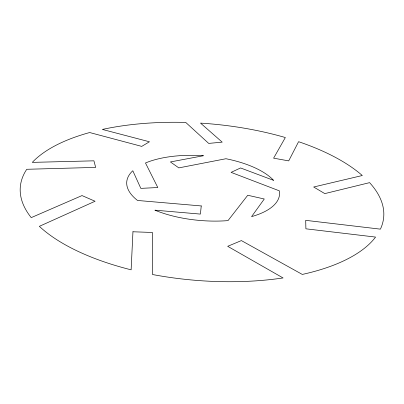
<?xml version="1.0" encoding="UTF-8"?>
<svg xmlns="http://www.w3.org/2000/svg" width="404" height="404" viewBox="0 0 404 404"><rect width="100%" height="100%" fill="white"/><g stroke="black" fill="none" stroke-linecap="round" stroke-linejoin="round"><path stroke-width="0.61" d="M132.951 231.775L131.128 269.827A182.32 78.578 4.7 0 1 39.345 226.336L95.076 201.248L82.012 195.576L31.224 217.625A182.32 78.578 4.7 0 1 26.76 169.286L95.672 167.402L93.915 160.827L32.295 162.378A182.32 78.578 4.7 0 1 89.668 132.537L141.733 146.384L149.455 141.779L102.358 129.431A182.32 78.578 4.7 0 1 185.739 122.432L208.701 143.405L222.2 142.142L200.52 123.109A182.32 78.578 4.7 0 1 285.335 137.537L273.609 158.166L288.709 160.888L298.581 141.693A182.32 78.578 4.7 0 1 362.302 175.523L313.681 187.007L324.796 193.607L369.594 182.643A182.32 78.578 4.7 0 1 380.401 229.149L305.707 220.347L305.894 228.816L375.563 237.082A182.32 78.578 4.7 0 1 302.298 274.427L241.375 240.587L227.689 246.319L283.058 277.947A182.32 78.578 4.7 0 1 152.48 274.508L152.459 232.472L132.951 231.775M201.248 205.944L200.404 214.095L154.914 210.171A76.654 32.406 4.7 0 0 228.002 220.614L247.748 195.263L264.282 198.995L251.561 216.62A76.654 32.406 4.7 0 0 279.351 190.839L231.088 172.367L240.577 167.958L273.599 180.356A76.654 32.406 4.7 0 0 225.957 158.732L178.821 167.887L170.412 161.943L203.439 155.732A76.654 32.406 4.7 0 0 145.48 162.989L157.797 187.527L140.829 188.375L132.8 170.746A76.654 32.406 4.7 0 0 137.527 200.46L201.248 205.944"/></g></svg>
